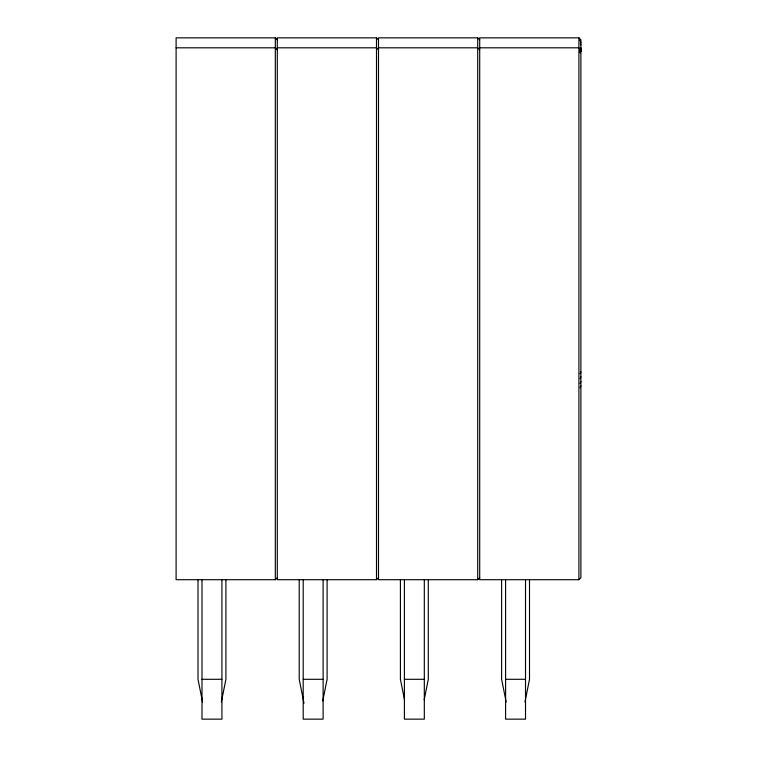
<?xml version="1.0" encoding="UTF-8"?>
<svg xmlns="http://www.w3.org/2000/svg" width="757" height="757" viewBox="0 0 757 757"><rect width="100%" height="100%" fill="white"/><g stroke="black" fill="none" stroke-linecap="round" stroke-linejoin="round"><path stroke-width="1.14" d="M221.347 702.07L225.908 679.303L225.908 579.947M322.775 700.935L327.1 679.303L327.1 579.947M424.204 699.799L428.301 679.303L428.301 579.947M524.951 702.07L529.503 679.303L529.503 579.947M580.193 52.725L580.893 50.482L580.155 52.678M580.174 51.344L580.893 49.148L580.051 51.296M580.155 52.242L580.893 50.028L580.032 52.186M580.07 49.811L580.893 47.644M580.051 50.71L580.893 48.524M580.099 383.468L580.893 381.547M580.099 378.68L580.893 376.787M580.099 387.735L580.893 385.919M580.099 373.712L580.893 371.971M277.299 39.847L275.311 37.85L176.107 37.85L176.107 579.701L275.311 579.701L277.299 577.714M378.5 39.847L376.503 37.85L277.299 37.85L277.299 579.701L376.503 579.701L378.5 577.714M479.701 39.847L477.705 37.85L378.5 37.85L378.5 579.701L477.705 579.701L479.701 577.714M578.906 579.701L580.893 577.714L580.893 39.847L578.906 37.85L479.701 37.85L479.701 579.701L578.906 579.701L578.906 37.85L580.893 42.562M176.107 47.814L275.311 47.814L277.299 49.801M277.299 47.814L376.503 47.814L378.5 49.801M378.5 47.814L477.705 47.814L479.701 49.801M479.701 47.814L578.906 47.814L580.893 49.801M201.996 679.303L221.924 679.303M303.197 679.303L323.116 679.303M404.399 679.303L424.317 679.303M505.6 679.303L525.519 679.303M580.326 42.884L580.893 44.9M506.168 702.07L501.617 679.303L501.617 579.947M404.512 699.799L400.415 679.303L400.415 579.947M303.992 703.215L299.214 679.303L299.214 579.947M202.573 702.07L198.012 679.303L198.012 579.947M525.519 579.947L525.519 719.15L505.6 719.15L505.6 579.947M477.705 37.85L477.705 579.701M424.317 579.947L424.317 719.15L404.399 719.15L404.399 579.947M376.503 37.85L376.503 579.701M323.116 579.947L323.116 719.15L303.197 719.15L303.197 579.947M275.311 37.85L275.311 579.701M221.924 579.947L221.924 719.15L201.996 719.15L201.996 579.947M580.893 50.142L580.203 52.347L580.893 50.142"/></g></svg>
